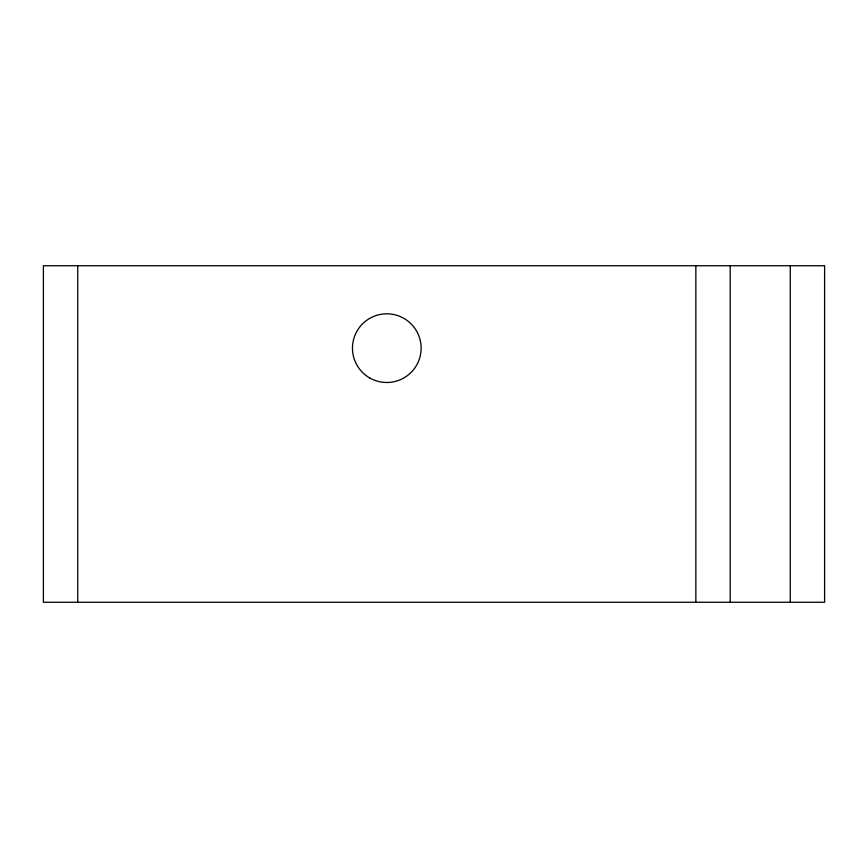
<?xml version="1.0" encoding="UTF-8"?>
<svg xmlns="http://www.w3.org/2000/svg" width="868" height="868" viewBox="0 0 868 868"><rect width="100%" height="100%" fill="white"/><g stroke="black" fill="none" stroke-linecap="round" stroke-linejoin="round"><path stroke-width="1.3" d="M790.26 265.738L790.26 602.262M730.194 265.738L730.194 602.262M695.854 265.738L695.854 602.262M77.74 265.738L77.74 602.262M824.6 265.738L43.4 265.738L43.4 602.262L824.6 602.262L824.6 265.738M369.627 377.895A34.34 34.34 0 0 0 421.132 348.155A34.34 34.34 0 0 0 369.627 318.415A34.34 34.34 0 0 0 369.627 377.895"/></g></svg>
